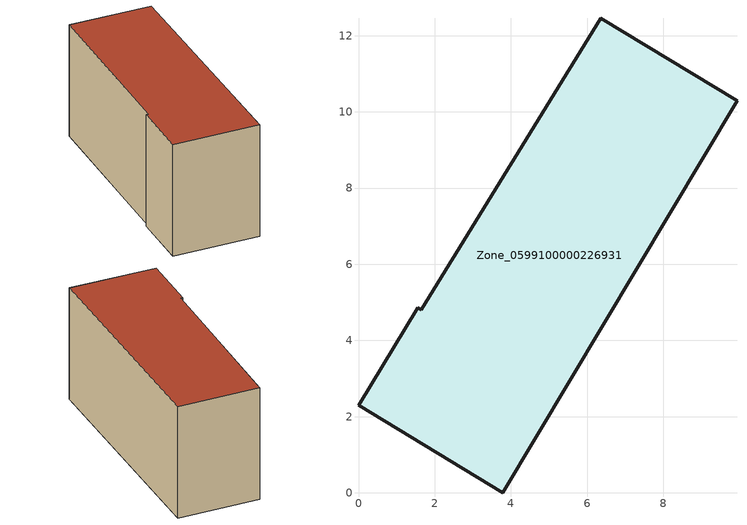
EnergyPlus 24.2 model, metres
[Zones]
Zone_0599100000226931
 floor ground (C_G): 3.79,0 0,2.3 1.56,4.87 1.64,4.81 6.36,12.46 9.93,10.29 z0
 wall outside (C_F): 1.64,4.81 1.56,4.87 0,2.3 3.79,0 9.93,10.29 6.36,12.46 1.64,4.81 z0:6
 roof outside (C_R): 9.93,10.29 6.36,12.46 1.64,4.81 1.56,4.87 0,2.3 3.79,0 z6
[BUILDING]
Pand.0599100000226931: North Axis=0; Terrain=City; Loads Convergence Tolerance Value=0.04; Temperature Convergence Tolerance Value=0.4; Solar Distribution=FullExterior; Maximum Number of Warmup Days=25; Minimum Number of Warmup Days=1
[Site:Location]
Rotterdam.The.Hague.AP_ZH_NLD Design_Conditions: Latitude=51.96; Longitude=4.45; Time Zone=1; Elevation=-4.5
[SITE:GROUNDTEMPERATURE:BUILDINGSURFACE]
18, 18, 18, 18, 18, 18, 18, 18, 18, 18, 18, 18
[MATERIAL] Thermal Absorptance=0.9; Solar Absorptance=0.7; Visible Absorptance=0.7
Name | Roughness | Thickness | Conductivity | Density | Specific Heat
G.TI.1946-1964 | MediumSmooth | 0.15 | 1 | 540 | 1210
F.TI.1946-1964 | Rough | 0.3 | 0.857143 | 1920 | 840
R.TI.1946-1964 | MediumRough | 0.2 | 0.277778 | 1500 | 1000
[CONSTRUCTION]
C_G: G.TI.1946-1964
C_F: F.TI.1946-1964
C_R: R.TI.1946-1964
[ZONE]
Zone_0599100000226931: Type=1; Multiplier=1; Ceiling Height=Autocalculate; Volume=Autocalculate; Floor Area=autocalculate; Part of Total Floor Area=Yes
[ZONEINFILTRATION:DESIGNFLOWRATE]
Infil_Zone_0599100000226931: Zone or ZoneList or Space or SpaceList=Zone_0599100000226931; Schedule=AlwaysOn; Design Flow Rate Calculation Method=Flow/Area; Flow Rate per Floor Area=0.003; Constant Term Coefficient=1; Temperature Term Coefficient=0; Velocity Term Coefficient=0; Velocity Squared Term Coefficient=0
[HVACTEMPLATE:ZONE:IDEALLOADSAIRSYSTEM]
Zone_0599100000226931: Maximum Heating Supply Air Temperature=50; Minimum Cooling Supply Air Temperature=13; Maximum Heating Supply Air Humidity Ratio=0.0156; Minimum Cooling Supply Air Humidity Ratio=0.0077; Heating Limit=NoLimit; Cooling Limit=NoLimit; Dehumidification Control Type=ConstantSensibleHeatRatio; Cooling Sensible Heat Ratio=0.7; Dehumidification Setpoint=60; Humidification Control Type=None; Humidification Setpoint=30; Outdoor Air Method=None; Outdoor Air Flow Rate per Person=0.00944; Outdoor Air Flow Rate per Zone Floor Area=0; Outdoor Air Flow Rate per Zone=0; Demand Controlled Ventilation Type=None; Outdoor Air Economizer Type=NoEconomizer; Heat Recovery Type=None; Sensible Heat Recovery Effectiveness=0.7; Latent Heat Recovery Effectiveness=0.65
[ZONECONTROL:THERMOSTAT]
ThermostatControl_Zone_0599100000226931: Zone or ZoneList=Zone_0599100000226931; Control Type Schedule=DualSetpointControlType; Control 1=Thermostat_Zone_0599100000226931; Temperature Difference Between Cutout And Setpoint=0
[THERMOSTATSETPOINT:DUALSETPOINT]
Thermostat_Zone_0599100000226931: Heating Setpoint Temperature Schedule=HeatingSetpoint_Zone_0599100000226931; Cooling Setpoint Temperature Schedule=CoolingSetpoint_Zone_0599100000226931
[SCHEDULE:COMPACT]
HeatingSetpoint_Zone_0599100000226931: Through: 12/31, For: AllDays, Until: 24:00, 21
CoolingSetpoint_Zone_0599100000226931: Through: 12/31, For: AllDays, Until: 24:00, 24
DualSetpointControlType: Through: 12/31, For: AllDays, Until: 24:00, 4
AlwaysOn: Through: 12/31, For: AllDays, Until: 24:00, 1
